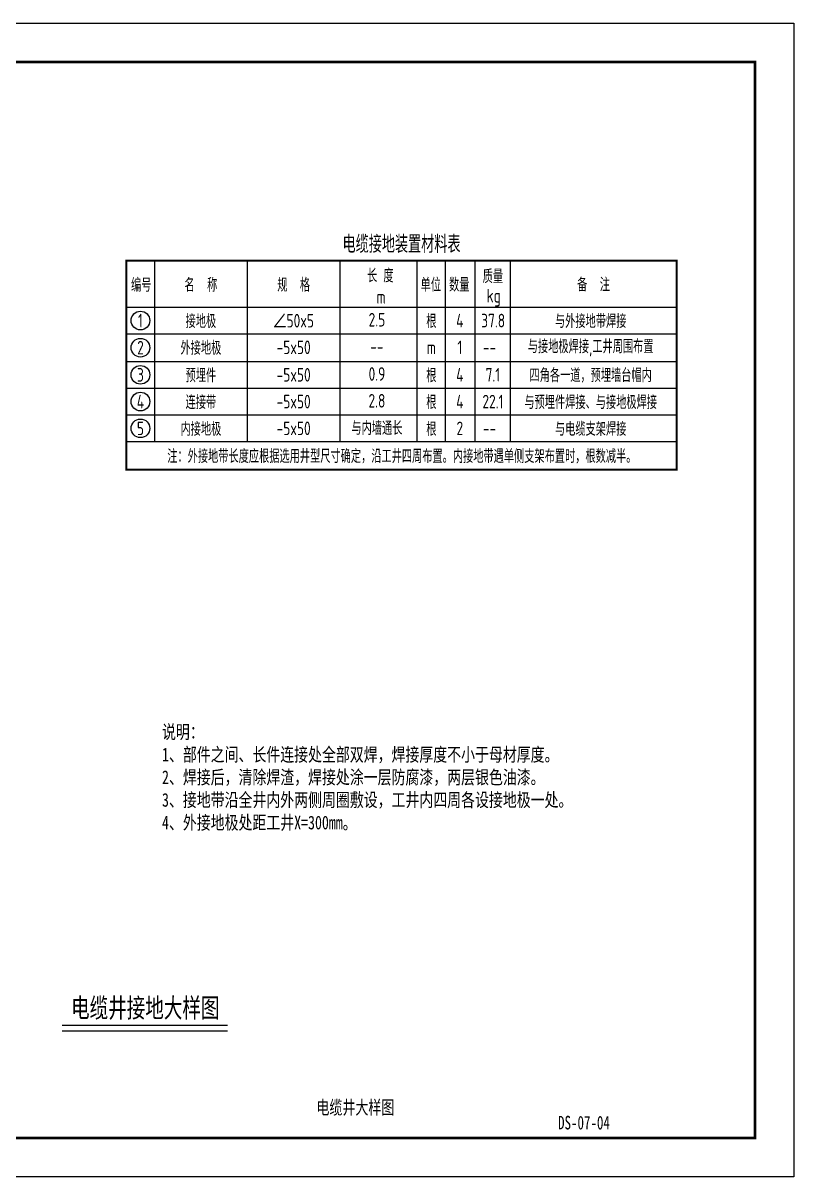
# Model space of a CAD drawing. Extents: x 2969 to 3809, y -1283 to -33.
# Drawn here: x 3191.1 to 3389.5, y -971.4 to -674.4 of the extents above; entities that cross this region are included whole.
import ezdxf
from ezdxf.enums import TextEntityAlignment as Align

# ---------------------------------------------------------------- set-up
doc = ezdxf.new("R2010")
doc.units = 0
doc.header["$LTSCALE"] = 10
for name, color, linetype in [('0-TK', 7, 'Continuous'), ('TK', 7, 'Continuous'), ('轮廓', 7, 'Continuous'), ('钢筋', 4, 'Continuous')]:
    doc.layers.add(name, color=color, linetype=linetype)
doc.styles.add('GJ', font='tssdeng.shx', dxfattribs={"width": 0.75, "bigfont": 'hztxt.shx'})
doc.styles.add('HZTXT', font='仿宋_GB2312_0.ttf', dxfattribs={"width": 0.6, "height": 1.25})
doc.styles.add('ST', font='', dxfattribs={"width": 0.9})
doc.styles.add('仿宋', font='simfang.ttf', dxfattribs={"width": 0.9})
doc.styles.get('ST').set_extended_font_data('SimSun')

msp = doc.modelspace()

# ---------------------------------------------------------------- linework, layer by layer
at = {"linetype": 'Continuous', "const_width": 0.7}
msp.add_lwpolyline([(2994.454, -684.384), (3379.454, -684.384), (3379.454, -961.384), (2994.454, -961.384)], close=True, dxfattribs=at)
at = {"layer": '0-TK'}
msp.add_lwpolyline([(2969.454, -674.384), (3389.454, -674.384), (3389.454, -971.384), (2969.454, -971.384)], close=True, dxfattribs=at)
at = {"layer": 'TK'}
for p, q in [((3201.112, -932.321), (3243.669, -932.321)), ((3201.112, -933.799), (3243.669, -933.799))]:
    msp.add_line(p, q, dxfattribs=at)
at = {"layer": '轮廓', "const_width": 0.5}
msp.add_lwpolyline([(3217.625, -735.562), (3359.294, -735.562), (3359.294, -789.367), (3217.625, -789.367)], close=True, dxfattribs=at)
at = {"layer": '轮廓'}
for points in [[(3224.91, -735.562), (3224.91, -782.105)], [(3248.735, -735.562), (3248.735, -782.105)], [(3272.61, -735.562), (3272.61, -782.105)], [(3292.359, -735.562), (3292.359, -782.105)], [(3299.681, -735.562), (3299.681, -782.105)], [(3307.292, -735.562), (3307.292, -782.105)], [(3316.459, -735.562), (3316.459, -782.105)], [(3217.802, -747.508), (3359.294, -747.508)], [(3217.802, -754.402), (3359.294, -754.402)], [(3217.802, -761.474), (3359.294, -761.474)], [(3217.802, -768.371), (3359.294, -768.371)], [(3217.802, -775.256), (3359.294, -775.256)], [(3217.802, -782.105), (3359.294, -782.105)]]:
    msp.add_lwpolyline(points, dxfattribs=at)
at = {"layer": '钢筋'}
for centre in [(3221.268, -750.955), (3221.268, -757.938), (3221.268, -764.923), (3221.268, -771.813), (3221.268, -778.698)]:
    msp.add_circle(centre, 2.4, dxfattribs=at)

# ---------------------------------------------------------------- texts
at = {"linetype": 'Continuous', "style": '仿宋', "width": 0.7}
for s, p in [('电缆井大样图', (3276.587, -953.444)), ('DS-07-04', (3335.421, -957.414))]:
    msp.add_text(s, height=3.5, dxfattribs=at).set_placement(p, align=Align.MIDDLE)
at = {"insert": (3226.819, -855.076), "char_height": 3.5, "width": 132.47488, "attachment_point": 1, "style": 'ST'}
msp.add_mtext('{\\W0.75;说明：\\P1、部件之间、长件连接处全部双焊，焊接厚度不小于母材厚度。\\P2、焊接后，清除焊渣，焊接处涂一层防腐漆，两层银色油漆。\\P3、接地带沿全井内外两侧周圈敷设，工井内四周各设接地极一处。\\P4、外接地极处距工井X=300mm。}', dxfattribs=at)
at = {"layer": 'TK', "color": 152, "style": 'HZTXT', "width": 0.7}
msp.add_text('电缆井接地大样图', height=5, dxfattribs=at).set_placement((3203.409, -927.847), align=Align.MIDDLE_LEFT)
at = {"layer": '钢筋', "style": 'GJ', "width": 0.75}
for s, height, p in [('电缆接地装置材料表', 4.5, (3288.46, -731.062)), ('长 度', 3.5, (3282.998, -739.201)), ('质量', 3.5, (3311.973, -739.419)), ('编号', 3.5, (3221.472, -741.627)), ('名  称', 3.5, (3236.823, -741.627)), ('规  格', 3.5, (3260.698, -741.627)), ('单位', 3.5, (3296.003, -741.574)), ('数量', 3.5, (3303.326, -741.574)), ('备  注', 3.5, (3337.876, -741.535)), ('m', 3.5, (3283.216, -744.868)), ('kg', 3.5, (3312.191, -745.086)), ('1', 3.5, (3221.268, -750.955)), ('接地极', 3.5, (3236.823, -750.955)), ('∠50x5', 3.5, (3260.698, -750.955)), ('2.5', 3.5, (3282.13, -750.736)), ('根', 3.5, (3296.144, -750.955)), ('4', 3.5, (3303.468, -750.955)), ('37.8', 3.5, (3312.047, -750.955)), ('与外接地带焊接', 3.5, (3337.139, -750.955)), ('2', 3.5, (3221.268, -757.938)), ('外接地极', 3.5, (3236.823, -757.849)), ('-5x50', 3.5, (3260.698, -757.849)), ('m', 3.5, (3296.144, -757.849)), ('1', 3.5, (3303.468, -757.849)), ('与接地极焊接,工井周围布置', 3.5, (3337.139, -757.849)), ('--', 3.5, (3282.13, -757.63)), ('--', 3.5, (3311.112, -757.849)), ('3', 3.5, (3221.268, -764.923)), ('预埋件', 3.5, (3236.823, -764.921)), ('-5x50', 3.5, (3260.698, -764.921)), ('0.9', 3.5, (3282.13, -764.702)), ('根', 3.5, (3296.144, -764.921)), ('4', 3.5, (3303.468, -764.921)), ('7.1', 3.5, (3311.985, -764.921)), ('四角各一道，预埋墙台帽内', 3.5, (3337.139, -764.921)), ('4', 3.5, (3221.268, -771.813)), ('连接带', 3.5, (3236.823, -771.818)), ('-5x50', 3.5, (3260.698, -771.818)), ('2.8', 3.5, (3282.13, -771.599)), ('根', 3.5, (3296.144, -771.818)), ('4', 3.5, (3303.468, -771.818)), ('22.1', 3.5, (3311.985, -771.818)), ('与预埋件焊接、与接地极焊接', 3.5, (3337.139, -771.818)), ('5', 3.5, (3221.268, -778.698)), ('内接地极', 3.5, (3236.823, -778.703)), ('-5x50', 3.5, (3260.698, -778.703)), ('与内墙通长', 3.5, (3282.13, -778.484)), ('根', 3.5, (3296.144, -778.703)), ('2', 3.5, (3303.468, -778.703)), ('与电缆支架焊接', 3.5, (3337.139, -778.703)), ('--', 3.5, (3311.112, -778.703)), ('注：外接地带长度应根据选用井型尺寸确定，沿工井四周布置。内接地带遇单侧支架布置时，根数减半。', 3.5, (3288.548, -785.736))]:
    msp.add_text(s, height=height, dxfattribs=at).set_placement(p, align=Align.MIDDLE)

doc.saveas('drawing.dxf')
